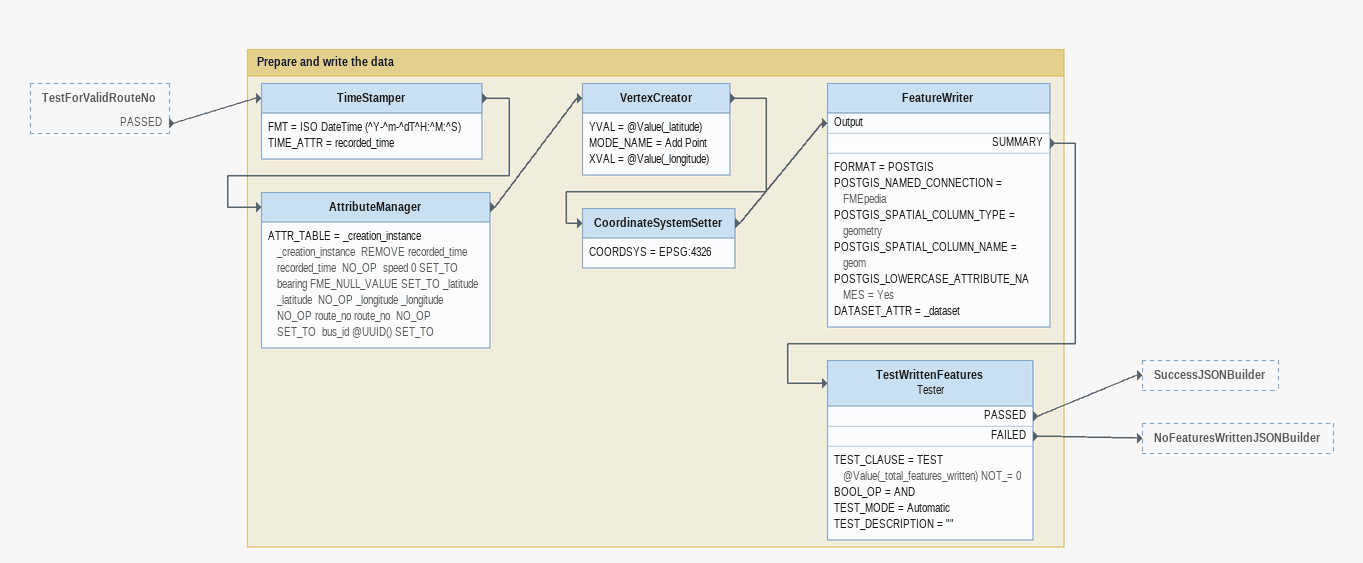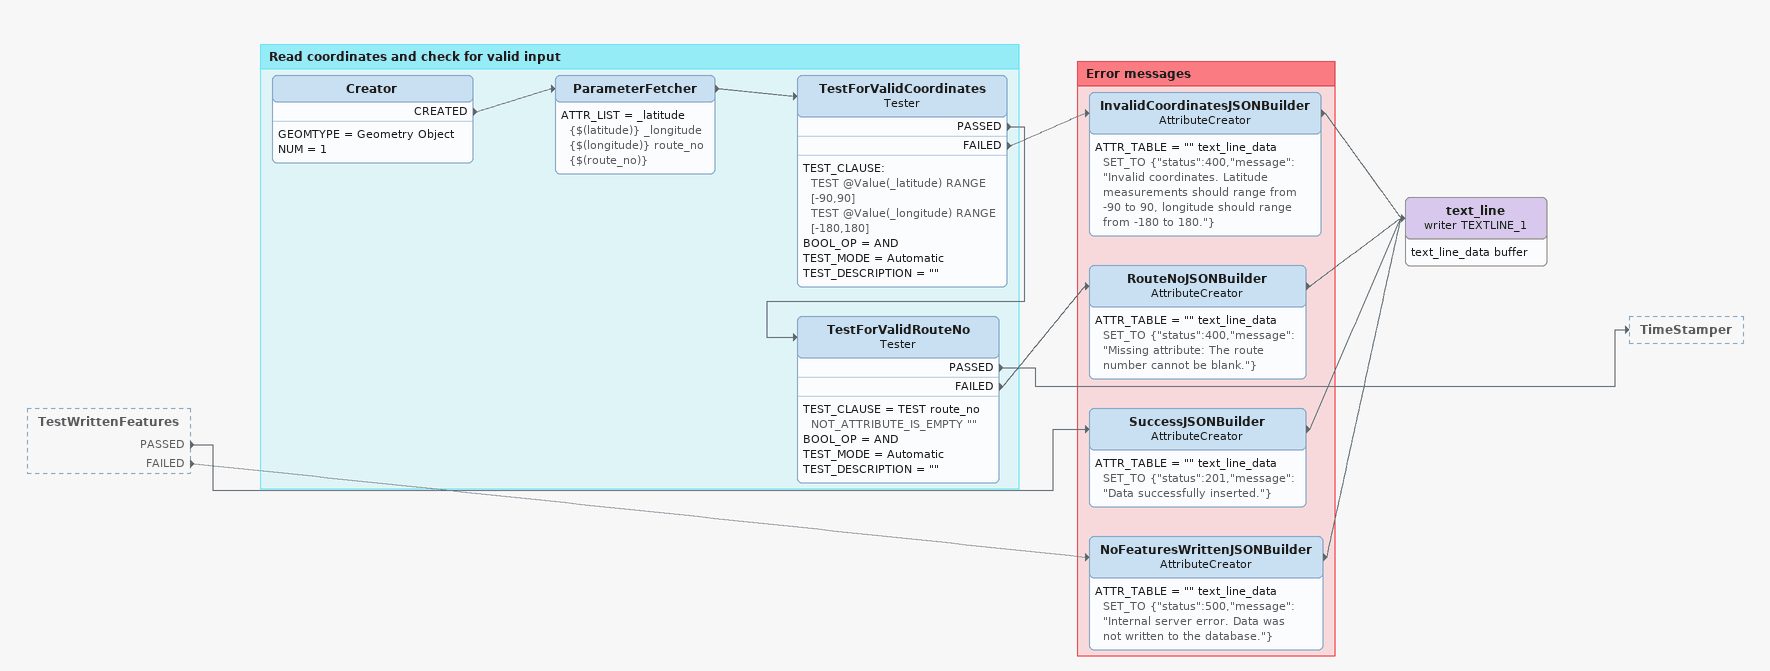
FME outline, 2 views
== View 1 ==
TestForValidRouteNo [outside]
    PASSED -> TimeStamper

Bookmark: Prepare and write the data
TimeStamper
    FMT = ISO DateTime (^Y-^m-^dT^H:^M:^S)
    TIME_ATTR = recorded_time
    -> AttributeManager
AttributeManager
    ATTR_TABLE = _creation_instance _creation_instance  REMOVE recorded_time recorded_time  NO_OP  speed 0 SET_TO  bearing FME_NULL_VALUE SET_TO _latitude _latitude  NO_OP _longitude _longitude  NO_OP route_no route_no  NO_OP    SET_TO  bus_id @UUID() SET_TO
    -> VertexCreator
VertexCreator
    YVAL = @Value(_latitude)
    MODE_NAME = Add Point
    XVAL = @Value(_longitude)
    -> CoordinateSystemSetter
CoordinateSystemSetter
    COORDSYS = EPSG:4326
    -> FeatureWriter [Output]
FeatureWriter
    FORMAT = POSTGIS
    POSTGIS_NAMED_CONNECTION = FMEpedia
    POSTGIS_SPATIAL_COLUMN_TYPE = geometry
    POSTGIS_SPATIAL_COLUMN_NAME = geom
    POSTGIS_LOWERCASE_ATTRIBUTE_NAMES = Yes
    DATASET_ATTR = _dataset
    SUMMARY -> TestWrittenFeatures
TestWrittenFeatures: Tester
    TEST_CLAUSE = TEST @Value(_total_features_written) NOT_= 0
    BOOL_OP = AND
    TEST_MODE = Automatic
    TEST_DESCRIPTION = ""
    PASSED -> SuccessJSONBuilder
    FAILED -> NoFeaturesWrittenJSONBuilder

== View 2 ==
TestWrittenFeatures [outside]
    PASSED -> SuccessJSONBuilder
    FAILED -> NoFeaturesWrittenJSONBuilder
text_line (writer TEXTLINE_1)
    attributes: text_line_data buffer

Bookmark: Read coordinates and check for valid input
Creator
    GEOMTYPE = Geometry Object
    NUM = 1
    CREATED -> ParameterFetcher
ParameterFetcher
    ATTR_LIST = _latitude {$(latitude)} _longitude {$(longitude)} route_no {$(route_no)}
    -> TestForValidCoordinates
TestForValidCoordinates: Tester
    TEST_CLAUSE:
      TEST @Value(_latitude) RANGE [-90,90]
      TEST @Value(_longitude) RANGE [-180,180]
    BOOL_OP = AND
    TEST_MODE = Automatic
    TEST_DESCRIPTION = ""
    PASSED -> TestForValidRouteNo
    FAILED -> InvalidCoordinatesJSONBuilder
TestForValidRouteNo: Tester
    TEST_CLAUSE = TEST route_no NOT_ATTRIBUTE_IS_EMPTY ""
    BOOL_OP = AND
    TEST_MODE = Automatic
    TEST_DESCRIPTION = ""
    PASSED -> TimeStamper
    FAILED -> RouteNoJSONBuilder

Bookmark: Error messages
InvalidCoordinatesJSONBuilder: AttributeCreator
    ATTR_TABLE = "" text_line_data SET_TO {"status":400,"message": "Invalid coordinates. Latitude measurements should range from -90 to 90, longitude should range from -180 to 180."}
    -> text_line (writer TEXTLINE_1)
RouteNoJSONBuilder: AttributeCreator
    ATTR_TABLE = "" text_line_data SET_TO {"status":400,"message": "Missing attribute: The route number cannot be blank."}
    -> text_line (writer TEXTLINE_1)
SuccessJSONBuilder: AttributeCreator
    ATTR_TABLE = "" text_line_data SET_TO {"status":201,"message": "Data successfully inserted."}
    -> text_line (writer TEXTLINE_1)
NoFeaturesWrittenJSONBuilder: AttributeCreator
    ATTR_TABLE = "" text_line_data SET_TO {"status":500,"message": "Internal server error. Data was not written to the database."}
    -> text_line (writer TEXTLINE_1)
